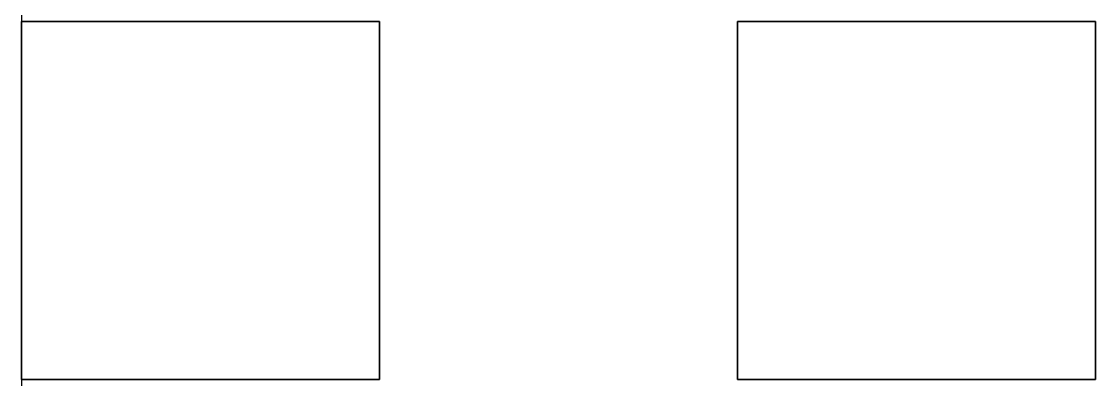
# Model space of a CAD drawing. Header units: millimetres. Extents: x -3.9 to 3.8, y -6.4 to 21.8.
# Drawn here: x 0 to 3, y 20.78 to 21.78 of the extents above.
import ezdxf

# ---------------------------------------------------------------- set-up
doc = ezdxf.new("R2010")
doc.units = ezdxf.units.MM

msp = doc.modelspace()

# ---------------------------------------------------------------- linework, layer by layer
msp.add_xline((0, 2.75, 22.09), (0, -1))
for points in [[(1, 21.78, 1), (1, 21.78), (0, 21.78), (0, 21.78, 1)], [(1, 21.78), (1, 20.78), (0, 20.78), (0, 21.78)], [(0, 21.78), (0, 20.78), (0, 20.78, 1), (0, 21.78, 1)], [(0, 21.78, 1), (0, 20.78, 1), (1, 20.78, 1), (1, 21.78, 1)], [(1, 20.78, 1), (1, 20.78), (1, 21.78), (1, 21.78, 1)], [(3, 21.78), (3, 20.78), (2, 20.78), (2, 21.78)], [(2, 21.78), (2, 20.78), (3, 20.78), (3, 21.78)], [(0, 20.78, 1), (0, 20.78), (1, 20.78), (1, 20.78, 1)]]:
    msp.add_3dface(points)

doc.saveas('drawing.dxf')
